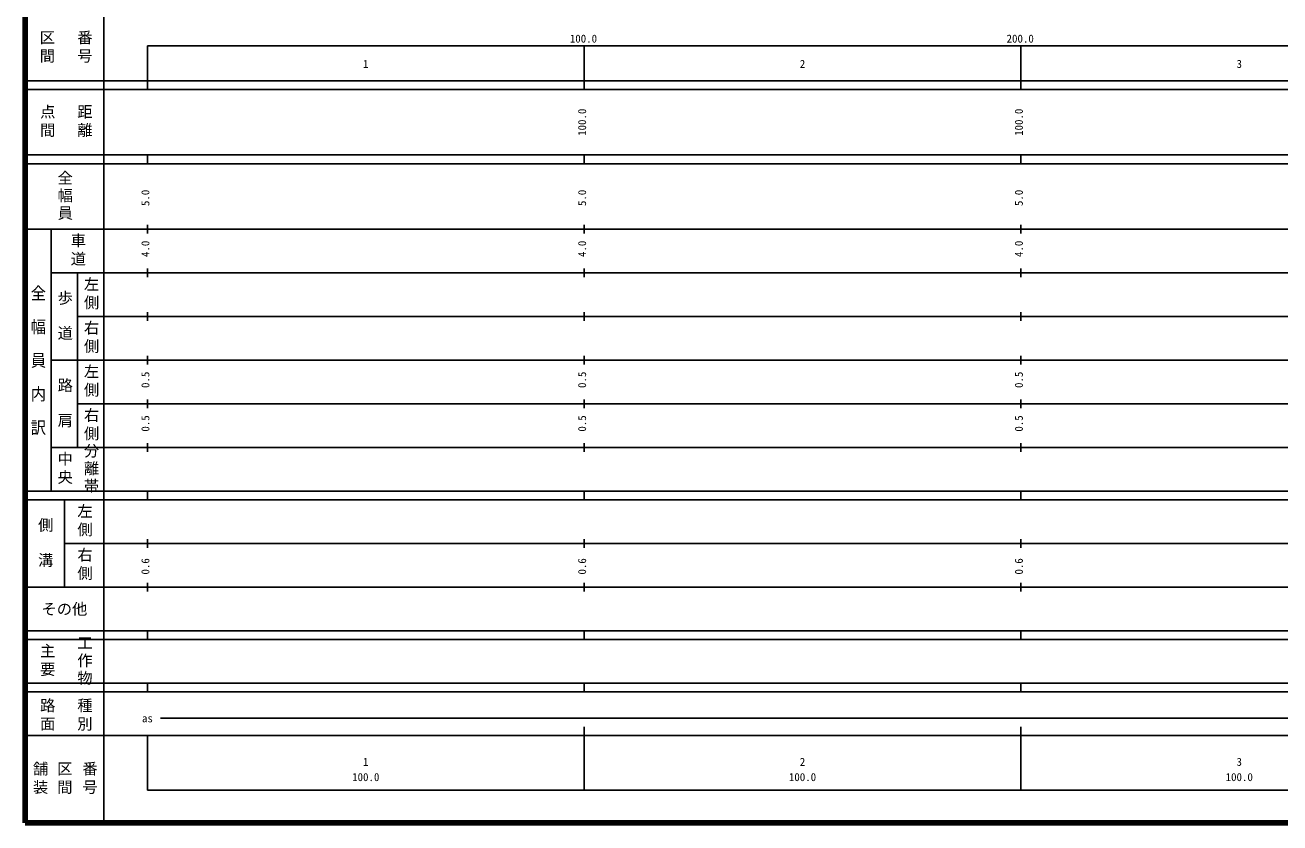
# Model space of a CAD drawing. Units: millimetres on the paper, enlarged 1000 times. Extents: x 40000 to 680000, y 20000 to 380000.
# Drawn here: x 40000 to 327308, y 20000 to 202759 of the extents above; entities that cross this region are included whole.
import ezdxf
from ezdxf.enums import TextEntityAlignment as Align

# ---------------------------------------------------------------- set-up
doc = ezdxf.new("R2010")
doc.units = ezdxf.units.MM
doc.header["$LTSCALE"] = 1000
doc.layers.add('M-TTL', color=2, linetype='Continuous', lineweight=140)
doc.layers.add('M-TTL-BAND', color=7, linetype='Continuous', lineweight=25)
doc.styles.add('@ＭＳ ゴシック', font='')
doc.styles.add('ＭＳ ゴシック', font='')
doc.styles.get('@ＭＳ ゴシック').set_extended_font_data('@MS Gothic')
doc.styles.get('ＭＳ ゴシック').set_extended_font_data('MS Gothic')

msp = doc.modelspace()

# ---------------------------------------------------------------- linework, layer by layer
at = {"layer": 'M-TTL'}
for p, q in [((40000, 380000), (40000, 20000)), ((40000, 20000), (680000, 20000))]:
    msp.add_line(p, q, dxfattribs=at)
at = {"layer": 'M-TTL-BAND'}
for p, q in [((58000, 370000), (58000, 20000)), ((68000, 198000), (579000, 198000)), ((68000, 198000), (68000, 188000)), ((168000, 188000), (168000, 198000)), ((268000, 188000), (268000, 198000)), ((40000, 190000), (579000, 190000)), ((40000, 188000), (579000, 188000)), ((40000, 173000), (579000, 173000)), ((68000, 171000), (68000, 173000)), ((168000, 171000), (168000, 173000)), ((268000, 171000), (268000, 173000)), ((40000, 171000), (579000, 171000)), ((40000, 156000), (579000, 156000)), ((46000, 96000), (46000, 156000)), ((68000, 155000), (68000, 157000)), ((168000, 155000), (168000, 157000)), ((268000, 155000), (268000, 157000)), ((68000, 145000), (68000, 147000)), ((168000, 145000), (168000, 147000)), ((268000, 145000), (268000, 147000)), ((46000, 146000), (579000, 146000)), ((52000, 146000), (52000, 106000)), ((52000, 136000), (579000, 136000)), ((68000, 135000), (68000, 137000)), ((168000, 135000), (168000, 137000)), ((268000, 135000), (268000, 137000)), ((68000, 125000), (68000, 127000)), ((168000, 125000), (168000, 127000)), ((268000, 125000), (268000, 127000)), ((46000, 126000), (579000, 126000)), ((52000, 116000), (579000, 116000)), ((68000, 115000), (68000, 117000)), ((168000, 115000), (168000, 117000)), ((268000, 115000), (268000, 117000)), ((68000, 105000), (68000, 107000)), ((168000, 105000), (168000, 107000)), ((268000, 105000), (268000, 107000)), ((46000, 106000), (579000, 106000)), ((40000, 96000), (579000, 96000)), ((68000, 94000), (68000, 96000)), ((168000, 94000), (168000, 96000)), ((268000, 94000), (268000, 96000)), ((40000, 94000), (579000, 94000)), ((49000, 94000), (49000, 74000)), ((49000, 84000), (579000, 84000)), ((68000, 83000), (68000, 85000)), ((168000, 83000), (168000, 85000)), ((268000, 83000), (268000, 85000)), ((68000, 73000), (68000, 75000)), ((168000, 73000), (168000, 75000)), ((268000, 73000), (268000, 75000)), ((40000, 74000), (579000, 74000)), ((40000, 64000), (579000, 64000)), ((68000, 62000), (68000, 64000)), ((168000, 62000), (168000, 64000)), ((268000, 62000), (268000, 64000)), ((40000, 62000), (579000, 62000)), ((40000, 52000), (579000, 52000)), ((68000, 50000), (68000, 52000)), ((168000, 50000), (168000, 52000)), ((268000, 50000), (268000, 52000)), ((40000, 50000), (579000, 50000)), ((71000, 44000), (565000, 44000)), ((168000, 27500), (168000, 42000)), ((268000, 27500), (268000, 42000)), ((40000, 40000), (579000, 40000)), ((68000, 40000), (68000, 27500)), ((68000, 27500), (579000, 27500))]:
    msp.add_line(p, q, dxfattribs=at)

# ---------------------------------------------------------------- texts
at = {"layer": 'M-TTL-BAND', "style": 'ＭＳ ゴシック'}
for s, p in [('100.0', (167844, 198195)), ('200.0', (267844, 198195)), ('1', (118000, 192405)), ('2', (218000, 192405)), ('3', (318000, 192405)), ('as', (68000, 42500)), ('1', (118000, 32523)), ('2', (218000, 32523)), ('3', (318000, 32523)), ('100.0', (118000, 29033)), ('100.0', (218000, 29033)), ('100.0', (318000, 29033))]:
    msp.add_text(s, height=1833, dxfattribs=at).set_placement(p, align=Align.BOTTOM_CENTER)
for s, p in [('100.0', (169000, 180500)), ('100.0', (269000, 180500)), ('5.0', (69000, 163174)), ('5.0', (169000, 163174)), ('5.0', (269000, 163174)), ('4.0', (69000, 151500)), ('4.0', (169000, 151500)), ('4.0', (269000, 151500)), ('0.5', (69000, 121500)), ('0.5', (169000, 121500)), ('0.5', (269000, 121500)), ('0.5', (69000, 111500)), ('0.5', (169000, 111500)), ('0.5', (269000, 111500)), ('0.6', (69000, 78764)), ('0.6', (169000, 78764)), ('0.6', (269000, 78764))]:
    msp.add_text(s, height=1833, rotation=90, dxfattribs=at).set_placement(p, align=Align.BOTTOM_CENTER)
at = {"layer": 'M-TTL-BAND', "style": '@ＭＳ ゴシック', "width": 1.1}
msp.add_text('全\u3000幅\u3000員\u3000内\u3000訳', height=2566, rotation=270, dxfattribs=at).set_placement((43000, 126000), align=Align.MIDDLE_CENTER)
at = {"layer": 'M-TTL-BAND', "style": 'ＭＳ ゴシック'}
msp.add_text('その他', height=2566, dxfattribs=at).set_placement((49000, 69000), align=Align.MIDDLE_CENTER)
at = {"layer": 'M-TTL-BAND', "char_height": 2566, "attachment_point": 5, "rotation": 270, "style": '@ＭＳ ゴシック'}
for s, insert in [('\\T1.2;区間', (45000, 197500)), ('\\T1.2;番号', (53500, 197500)), ('\\T1.2;点間', (45000, 180500)), ('\\T1.2;距離', (53500, 180500)), ('\\T1.15;全幅員', (49000, 163500)), ('\\T1.2;車道', (52000, 151000)), ('\\T1.2;左側', (55000, 141000)), ('\\T1.15;歩\u3000道', (49000, 136000)), ('\\T1.2;右側', (55000, 131000)), ('\\T1.2;左側', (55000, 121000)), ('\\T1.15;路\u3000肩', (49000, 116000)), ('\\T1.2;右側', (55000, 111000)), ('\\T1.15;分離帯', (55000, 101000)), ('\\T1.2;中央', (49000, 101000)), ('\\T1.2;左側', (53500, 89000)), ('\\T1.15;側\u3000溝', (44500, 84000)), ('\\T1.2;右側', (53500, 79000)), ('\\T1.2;主要', (45000, 57000)), ('\\T1.15;工作物', (53500, 57000)), ('\\T1.2;路面', (45000, 44500)), ('\\T1.2;種別', (53500, 44500)), ('\\T1.2;舗装', (43333, 30000)), ('\\T1.2;区間', (49000, 30000)), ('\\T1.2;番号', (54667, 30000))]:
    msp.add_mtext(s, dxfattribs=dict(at, insert=insert))

doc.saveas('drawing.dxf')
